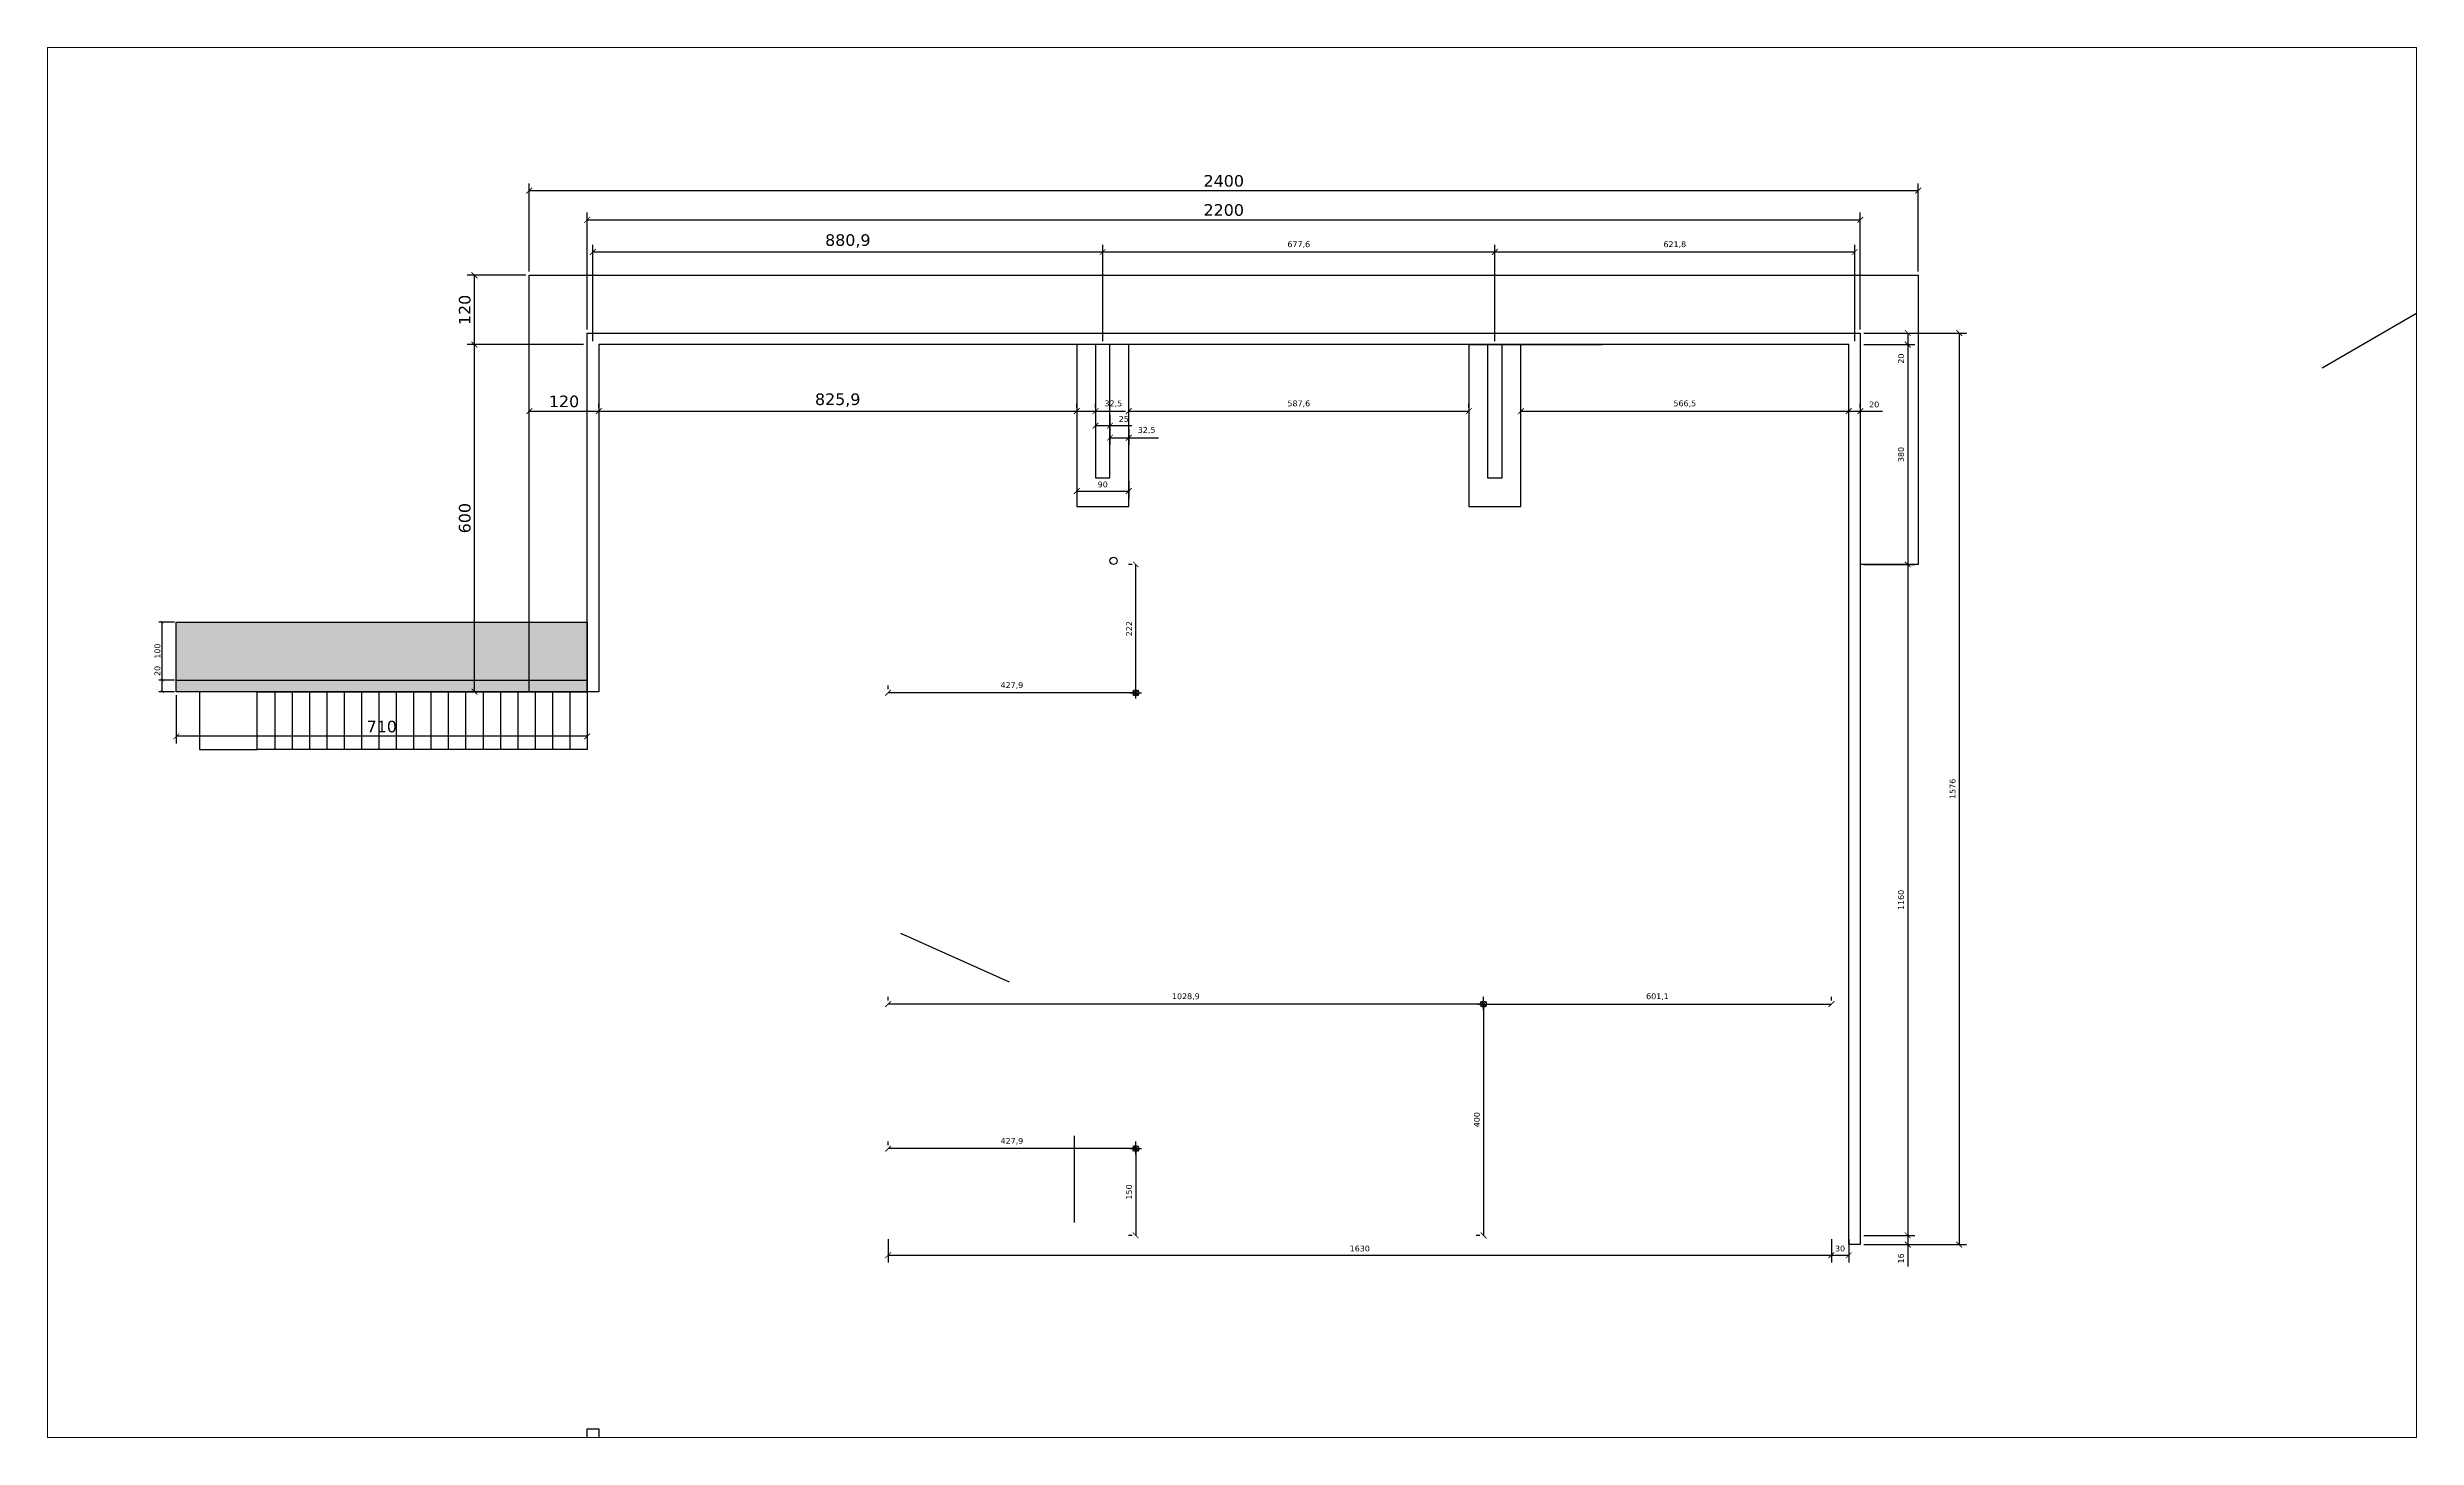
# Paper-space layout 'Plan de masse' of a CAD drawing. Header units: centimetres. Extents: x -76 to 333, y -11 to 229.
# The model-space entities are those that its viewports show. They can reach past a viewport. Long polylines and large blocks are cut down to what shows.
import ezdxf

# ---------------------------------------------------------------- set-up
doc = ezdxf.new("R2010")
doc.units = ezdxf.units.CM
doc.header["$PDMODE"] = 34
doc.header["$PDSIZE"] = 100
doc.layers.add('canalisations', color=1, linetype='Continuous', true_color=0xff0000)
for name, color, linetype in [('Dimensions', 6, 'Continuous'), ('E-STAIRS', 22, 'Continuous'), ('HACHURES', 18, 'Continuous'), ('I-STAIRS', 44, 'Continuous'), ('Mur de soutenement', 1, 'Continuous'), ('Mur de soutenement-ajout-escalier', 244, 'Continuous'), ('Mur de soutenement-fondations', 242, 'Continuous'), ('Poteaux', 251, 'Continuous'), ('trash', 4, 'Continuous')]:
    doc.layers.add(name, color=color, linetype=linetype)
doc.styles.add('Seb', font='Verdana.ttf')
doc.dimstyles.new('d', dxfattribs={"dimtxt": 1, "dimasz": 1, "dimexe": 1.25, "dimexo": 0.625, "dimtad": 1, "dimdec": 1, "dimlfac": 0.1, "dimtxsty": 'Seb', "dimblk": 'ARCHTICK', "dimblk1": 'ARCHTICK', "dimblk2": 'ARCHTICK', "dimcen": 2.5, "dimclrd": 256, "dimclre": 256, "dimadec": 0, "dimazin": 0, "dimtfac": 1, "dimtdec": 1, "dimtmove": 0, "dimatfit": 3, "dimldrblk": 'ARCHTICK', "dimfxl": 1, "dimlwd": -1, "dimlwe": -1, "dimarcsym": 0})

# ---------------------------------------------------------------- blocks, each defined once
blk = doc.blocks.new('_ArchTick')
at = {"color": 0, "linetype": 'ByBlock', "const_width": 0.15}
blk.add_lwpolyline([(-0.5, -0.5), (0.5, 0.5)], dxfattribs=at)
blk = doc.blocks.new('*D103')
at = {"layer": 'Defpoints', "color": 0, "transparency": 16777216}
for p in [(54586, -23223), (55786, -23223), (55786, -23223)]:
    blk.add_point(p, dxfattribs=at)
at = {"layer": 'Dimensions', "transparency": 16777216}
for p, q in [((54586, -23161), (54586, -23098)), ((54586, -23223), (55786, -23223)), ((55786, -23161), (55786, -23098))]:
    blk.add_line(p, q, dxfattribs=at)
at = {"layer": 'Dimensions', "transparency": 16777216, "xscale": 100, "yscale": 100, "zscale": 100, "rotation": 180}
blk.add_blockref('_ArchTick', (54586, -23223), dxfattribs=at)
at = {"layer": 'Dimensions', "transparency": 16777216, "xscale": 100, "yscale": 100, "zscale": 100}
blk.add_blockref('_ArchTick', (55786, -23223), dxfattribs=at)
at = {"layer": 'Dimensions', "color": 0, "transparency": 16777216, "insert": (55186, -23056), "char_height": 200, "attachment_point": 5, "style": 'Seb'}
blk.add_mtext('120', dxfattribs=at)
blk = doc.blocks.new('*D104')
at = {"layer": 'Defpoints', "color": 0, "transparency": 16777216}
for p in [(55786, -23223), (64045, -23223), (64045, -23223)]:
    blk.add_point(p, dxfattribs=at)
at = {"layer": 'Dimensions', "transparency": 16777216}
for p, q in [((55786, -23161), (55786, -23098)), ((55786, -23223), (64045, -23223)), ((64045, -23161), (64045, -23098))]:
    blk.add_line(p, q, dxfattribs=at)
at = {"layer": 'Dimensions', "transparency": 16777216, "xscale": 100, "yscale": 100, "zscale": 100, "rotation": 180}
blk.add_blockref('_ArchTick', (55786, -23223), dxfattribs=at)
at = {"layer": 'Dimensions', "transparency": 16777216, "xscale": 100, "yscale": 100, "zscale": 100}
blk.add_blockref('_ArchTick', (64045, -23223), dxfattribs=at)
at = {"layer": 'Dimensions', "color": 0, "transparency": 16777216, "insert": (59915, -23033), "char_height": 200, "attachment_point": 5, "style": 'Seb'}
blk.add_mtext('825,9', dxfattribs=at)
blk = doc.blocks.new('*D105')
at = {"layer": 'Defpoints', "color": 0, "transparency": 16777216}
for p in [(64045, -23223), (64370, -23223), (64370, -23223)]:
    blk.add_point(p, dxfattribs=at)
at = {"layer": 'Dimensions', "transparency": 16777216}
for p, q in [((64045, -23161), (64045, -23098)), ((64045, -23223), (64370, -23223)), ((64370, -23161), (64370, -23098)), ((64370, -23223), (64886, -23223))]:
    blk.add_line(p, q, dxfattribs=at)
at = {"layer": 'Dimensions', "transparency": 16777216, "xscale": 100, "yscale": 100, "zscale": 100, "rotation": 180}
blk.add_blockref('_ArchTick', (64045, -23223), dxfattribs=at)
at = {"layer": 'Dimensions', "transparency": 16777216, "xscale": 100, "yscale": 100, "zscale": 100}
blk.add_blockref('_ArchTick', (64370, -23223), dxfattribs=at)
at = {"layer": 'Dimensions', "color": 0, "transparency": 16777216, "insert": (64678, -23097), "char_height": 100, "attachment_point": 5, "style": 'Seb'}
blk.add_mtext('32,5', dxfattribs=at)
blk = doc.blocks.new('*D106')
at = {"layer": 'Defpoints', "color": 0, "transparency": 16777216}
for p in [(64370, -23223), (64620, -23223), (64620, -23474)]:
    blk.add_point(p, dxfattribs=at)
at = {"layer": 'Dimensions', "transparency": 16777216}
for p, q in [((64370, -23286), (64370, -23599)), ((64620, -23286), (64620, -23599)), ((64370, -23474), (64620, -23474)), ((64620, -23474), (64999, -23474))]:
    blk.add_line(p, q, dxfattribs=at)
at = {"layer": 'Dimensions', "transparency": 16777216, "xscale": 100, "yscale": 100, "zscale": 100, "rotation": 180}
blk.add_blockref('_ArchTick', (64370, -23474), dxfattribs=at)
at = {"layer": 'Dimensions', "transparency": 16777216, "xscale": 100, "yscale": 100, "zscale": 100}
blk.add_blockref('_ArchTick', (64620, -23474), dxfattribs=at)
at = {"layer": 'Dimensions', "color": 0, "transparency": 16777216, "insert": (64859, -23359), "char_height": 100, "attachment_point": 5, "style": 'Seb'}
blk.add_mtext('25', dxfattribs=at)
blk = doc.blocks.new('*D107')
at = {"layer": 'Defpoints', "color": 0, "transparency": 16777216}
for p in [(64620, -23474), (64945, -23474), (64945, -23682)]:
    blk.add_point(p, dxfattribs=at)
at = {"layer": 'Dimensions', "transparency": 16777216}
for p, q in [((64620, -23536), (64620, -23807)), ((64620, -23682), (64945, -23682)), ((64945, -23536), (64945, -23807)), ((64945, -23682), (65461, -23682))]:
    blk.add_line(p, q, dxfattribs=at)
at = {"layer": 'Dimensions', "transparency": 16777216, "xscale": 100, "yscale": 100, "zscale": 100, "rotation": 180}
blk.add_blockref('_ArchTick', (64620, -23682), dxfattribs=at)
at = {"layer": 'Dimensions', "transparency": 16777216, "xscale": 100, "yscale": 100, "zscale": 100}
blk.add_blockref('_ArchTick', (64945, -23682), dxfattribs=at)
at = {"layer": 'Dimensions', "color": 0, "transparency": 16777216, "insert": (65253, -23556), "char_height": 100, "attachment_point": 5, "style": 'Seb'}
blk.add_mtext('32,5', dxfattribs=at)
blk = doc.blocks.new('*D108')
at = {"layer": 'Defpoints', "color": 0, "transparency": 16777216}
for p in [(64045, -24373), (64945, -24373), (64945, -24605)]:
    blk.add_point(p, dxfattribs=at)
at = {"layer": 'Dimensions', "transparency": 16777216}
for p, q in [((64045, -24436), (64045, -24730)), ((64945, -24436), (64945, -24730)), ((64045, -24605), (64945, -24605))]:
    blk.add_line(p, q, dxfattribs=at)
at = {"layer": 'Dimensions', "transparency": 16777216, "xscale": 100, "yscale": 100, "zscale": 100, "rotation": 180}
blk.add_blockref('_ArchTick', (64045, -24605), dxfattribs=at)
at = {"layer": 'Dimensions', "transparency": 16777216, "xscale": 100, "yscale": 100, "zscale": 100}
blk.add_blockref('_ArchTick', (64945, -24605), dxfattribs=at)
at = {"layer": 'Dimensions', "color": 0, "transparency": 16777216, "insert": (64495, -24491), "char_height": 100, "attachment_point": 5, "style": 'Seb'}
blk.add_mtext('90', dxfattribs=at)
blk = doc.blocks.new('*D109')
at = {"layer": 'Defpoints', "color": 0, "transparency": 16777216}
for p in [(64945, -23223), (70821, -23223), (70821, -23223)]:
    blk.add_point(p, dxfattribs=at)
at = {"layer": 'Dimensions', "transparency": 16777216}
for p, q in [((64945, -23161), (64945, -23098)), ((64945, -23223), (70821, -23223)), ((70821, -23161), (70821, -23098))]:
    blk.add_line(p, q, dxfattribs=at)
at = {"layer": 'Dimensions', "transparency": 16777216, "xscale": 100, "yscale": 100, "zscale": 100, "rotation": 180}
blk.add_blockref('_ArchTick', (64945, -23223), dxfattribs=at)
at = {"layer": 'Dimensions', "transparency": 16777216, "xscale": 100, "yscale": 100, "zscale": 100}
blk.add_blockref('_ArchTick', (70821, -23223), dxfattribs=at)
at = {"layer": 'Dimensions', "color": 0, "transparency": 16777216, "insert": (67883, -23097), "char_height": 100, "attachment_point": 5, "style": 'Seb'}
blk.add_mtext('587,6', dxfattribs=at)
blk = doc.blocks.new('*D110')
at = {"layer": 'Defpoints', "color": 0, "transparency": 16777216}
for p in [(71721, -23223), (77386, -23223), (77386, -23223)]:
    blk.add_point(p, dxfattribs=at)
at = {"layer": 'Dimensions', "transparency": 16777216}
for p, q in [((71721, -23161), (71721, -23098)), ((71721, -23223), (77386, -23223)), ((77386, -23161), (77386, -23098))]:
    blk.add_line(p, q, dxfattribs=at)
at = {"layer": 'Dimensions', "transparency": 16777216, "xscale": 100, "yscale": 100, "zscale": 100, "rotation": 180}
blk.add_blockref('_ArchTick', (71721, -23223), dxfattribs=at)
at = {"layer": 'Dimensions', "transparency": 16777216, "xscale": 100, "yscale": 100, "zscale": 100}
blk.add_blockref('_ArchTick', (77386, -23223), dxfattribs=at)
at = {"layer": 'Dimensions', "color": 0, "transparency": 16777216, "insert": (74553, -23097), "char_height": 100, "attachment_point": 5, "style": 'Seb'}
blk.add_mtext('566,5', dxfattribs=at)
blk = doc.blocks.new('*D111')
at = {"layer": 'Defpoints', "color": 0, "transparency": 16777216}
for p in [(77386, -23223), (77586, -23223), (77586, -23223)]:
    blk.add_point(p, dxfattribs=at)
at = {"layer": 'Dimensions', "transparency": 16777216}
for p, q in [((77386, -23161), (77386, -23098)), ((77386, -23223), (77586, -23223)), ((77586, -23161), (77586, -23098)), ((77586, -23223), (77967, -23223))]:
    blk.add_line(p, q, dxfattribs=at)
at = {"layer": 'Dimensions', "transparency": 16777216, "xscale": 100, "yscale": 100, "zscale": 100, "rotation": 180}
blk.add_blockref('_ArchTick', (77386, -23223), dxfattribs=at)
at = {"layer": 'Dimensions', "transparency": 16777216, "xscale": 100, "yscale": 100, "zscale": 100}
blk.add_blockref('_ArchTick', (77586, -23223), dxfattribs=at)
at = {"layer": 'Dimensions', "color": 0, "transparency": 16777216, "insert": (77826, -23108), "char_height": 100, "attachment_point": 5, "style": 'Seb'}
blk.add_mtext('20', dxfattribs=at)
blk = doc.blocks.new('*D112')
at = {"layer": 'Defpoints', "color": 0, "transparency": 16777216}
for p in [(78586, -19410), (54586, -20873), (78586, -20873)]:
    blk.add_point(p, dxfattribs=at)
at = {"layer": 'Dimensions', "transparency": 16777216}
for p, q in [((54586, -20811), (54586, -19285)), ((54586, -19410), (78586, -19410)), ((78586, -20811), (78586, -19285))]:
    blk.add_line(p, q, dxfattribs=at)
at = {"layer": 'Dimensions', "transparency": 16777216, "xscale": 100, "yscale": 100, "zscale": 100, "rotation": 180}
blk.add_blockref('_ArchTick', (54586, -19410), dxfattribs=at)
at = {"layer": 'Dimensions', "transparency": 16777216, "xscale": 100, "yscale": 100, "zscale": 100}
blk.add_blockref('_ArchTick', (78586, -19410), dxfattribs=at)
at = {"layer": 'Dimensions', "color": 0, "transparency": 16777216, "insert": (66586, -19243), "char_height": 200, "attachment_point": 5, "style": 'Seb'}
blk.add_mtext('2400', dxfattribs=at)
blk = doc.blocks.new('*D113')
at = {"layer": 'Defpoints', "color": 0, "transparency": 16777216}
for p in [(77586, -19915), (55586, -21873), (77586, -21873)]:
    blk.add_point(p, dxfattribs=at)
at = {"layer": 'Dimensions', "transparency": 16777216}
for p, q in [((55586, -21811), (55586, -19790)), ((55586, -19915), (77586, -19915)), ((77586, -21811), (77586, -19790))]:
    blk.add_line(p, q, dxfattribs=at)
at = {"layer": 'Dimensions', "transparency": 16777216, "xscale": 100, "yscale": 100, "zscale": 100, "rotation": 180}
blk.add_blockref('_ArchTick', (55586, -19915), dxfattribs=at)
at = {"layer": 'Dimensions', "transparency": 16777216, "xscale": 100, "yscale": 100, "zscale": 100}
blk.add_blockref('_ArchTick', (77586, -19915), dxfattribs=at)
at = {"layer": 'Dimensions', "color": 0, "transparency": 16777216, "insert": (66586, -19747), "char_height": 200, "attachment_point": 5, "style": 'Seb'}
blk.add_mtext('2200', dxfattribs=at)
blk = doc.blocks.new('*D114')
at = {"layer": 'Defpoints', "color": 0, "transparency": 16777216}
for p in [(64495, -20471), (55686, -22073), (64495, -22073)]:
    blk.add_point(p, dxfattribs=at)
at = {"layer": 'Dimensions', "transparency": 16777216}
for p, q in [((55686, -22011), (55686, -20346)), ((64495, -22011), (64495, -20346)), ((55686, -20471), (64495, -20471))]:
    blk.add_line(p, q, dxfattribs=at)
at = {"layer": 'Dimensions', "transparency": 16777216, "xscale": 100, "yscale": 100, "zscale": 100, "rotation": 180}
blk.add_blockref('_ArchTick', (55686, -20471), dxfattribs=at)
at = {"layer": 'Dimensions', "transparency": 16777216, "xscale": 100, "yscale": 100, "zscale": 100}
blk.add_blockref('_ArchTick', (64495, -20471), dxfattribs=at)
at = {"layer": 'Dimensions', "color": 0, "transparency": 16777216, "insert": (60090, -20281), "char_height": 200, "attachment_point": 5, "style": 'Seb'}
blk.add_mtext('880,9', dxfattribs=at)
blk = doc.blocks.new('*D115')
at = {"layer": 'Defpoints', "color": 0, "transparency": 16777216}
for p in [(71271, -20471), (64495, -22073), (71271, -22073)]:
    blk.add_point(p, dxfattribs=at)
at = {"layer": 'Dimensions', "transparency": 16777216}
for p, q in [((64495, -22011), (64495, -20346)), ((71271, -22011), (71271, -20346)), ((64495, -20471), (71271, -20471))]:
    blk.add_line(p, q, dxfattribs=at)
at = {"layer": 'Dimensions', "transparency": 16777216, "xscale": 100, "yscale": 100, "zscale": 100, "rotation": 180}
blk.add_blockref('_ArchTick', (64495, -20471), dxfattribs=at)
at = {"layer": 'Dimensions', "transparency": 16777216, "xscale": 100, "yscale": 100, "zscale": 100}
blk.add_blockref('_ArchTick', (71271, -20471), dxfattribs=at)
at = {"layer": 'Dimensions', "color": 0, "transparency": 16777216, "insert": (67883, -20345), "char_height": 100, "attachment_point": 5, "style": 'Seb'}
blk.add_mtext('677,6', dxfattribs=at)
blk = doc.blocks.new('*D116')
at = {"layer": 'Defpoints', "color": 0, "transparency": 16777216}
for p in [(77489, -20471), (71271, -22073), (77489, -22073)]:
    blk.add_point(p, dxfattribs=at)
at = {"layer": 'Dimensions', "transparency": 16777216}
for p, q in [((71271, -22011), (71271, -20346)), ((77489, -22011), (77489, -20346)), ((71271, -20471), (77489, -20471))]:
    blk.add_line(p, q, dxfattribs=at)
at = {"layer": 'Dimensions', "transparency": 16777216, "xscale": 100, "yscale": 100, "zscale": 100, "rotation": 180}
blk.add_blockref('_ArchTick', (71271, -20471), dxfattribs=at)
at = {"layer": 'Dimensions', "transparency": 16777216, "xscale": 100, "yscale": 100, "zscale": 100}
blk.add_blockref('_ArchTick', (77489, -20471), dxfattribs=at)
at = {"layer": 'Dimensions', "color": 0, "transparency": 16777216, "insert": (74380, -20345), "char_height": 100, "attachment_point": 5, "style": 'Seb'}
blk.add_mtext('621,8', dxfattribs=at)
blk = doc.blocks.new('*D117')
at = {"layer": 'Defpoints', "color": 0, "transparency": 16777216}
for p in [(77586, -21873), (77586, -37633), (79295, -37633)]:
    blk.add_point(p, dxfattribs=at)
at = {"layer": 'Dimensions', "transparency": 16777216}
for p, q in [((77648, -21873), (79420, -21873)), ((79295, -21873), (79295, -37633)), ((77648, -37633), (79420, -37633))]:
    blk.add_line(p, q, dxfattribs=at)
at = {"layer": 'Dimensions', "transparency": 16777216, "xscale": 100, "yscale": 100, "zscale": 100}
for p, rotation in [((79295, -21873), 90), ((79295, -37633), 270)]:
    blk.add_blockref('_ArchTick', p, dxfattribs=dict(at, rotation=rotation))
at = {"layer": 'Dimensions', "color": 0, "transparency": 16777216, "insert": (79180, -29753), "char_height": 100, "attachment_point": 5, "rotation": 90, "style": 'Seb'}
blk.add_mtext('1576', dxfattribs=at)
blk = doc.blocks.new('*D118')
at = {"layer": 'Defpoints', "color": 0, "transparency": 16777216}
for p in [(60786, -37473), (77086, -37473), (77086, -37816)]:
    blk.add_point(p, dxfattribs=at)
at = {"layer": 'Dimensions', "transparency": 16777216}
for p, q in [((60786, -37536), (60786, -37941)), ((77086, -37536), (77086, -37941)), ((60786, -37816), (77086, -37816))]:
    blk.add_line(p, q, dxfattribs=at)
at = {"layer": 'Dimensions', "transparency": 16777216, "xscale": 100, "yscale": 100, "zscale": 100, "rotation": 180}
blk.add_blockref('_ArchTick', (60786, -37816), dxfattribs=at)
at = {"layer": 'Dimensions', "transparency": 16777216, "xscale": 100, "yscale": 100, "zscale": 100}
blk.add_blockref('_ArchTick', (77086, -37816), dxfattribs=at)
at = {"layer": 'Dimensions', "color": 0, "transparency": 16777216, "insert": (68936, -37701), "char_height": 100, "attachment_point": 5, "style": 'Seb'}
blk.add_mtext('1630', dxfattribs=at)
blk = doc.blocks.new('*D119')
at = {"layer": 'Defpoints', "color": 0, "transparency": 16777216}
for p in [(77086, -37473), (77386, -37473), (77386, -37816)]:
    blk.add_point(p, dxfattribs=at)
at = {"layer": 'Dimensions', "transparency": 16777216}
for p, q in [((77086, -37536), (77086, -37941)), ((77386, -37536), (77386, -37941)), ((77086, -37816), (77386, -37816))]:
    blk.add_line(p, q, dxfattribs=at)
at = {"layer": 'Dimensions', "transparency": 16777216, "xscale": 100, "yscale": 100, "zscale": 100, "rotation": 180}
blk.add_blockref('_ArchTick', (77086, -37816), dxfattribs=at)
at = {"layer": 'Dimensions', "transparency": 16777216, "xscale": 100, "yscale": 100, "zscale": 100}
blk.add_blockref('_ArchTick', (77386, -37816), dxfattribs=at)
at = {"layer": 'Dimensions', "color": 0, "transparency": 16777216, "insert": (77236, -37701), "char_height": 100, "attachment_point": 5, "style": 'Seb'}
blk.add_mtext('30', dxfattribs=at)
blk = doc.blocks.new('*D120')
at = {"layer": 'Defpoints', "color": 0, "transparency": 16777216}
for p in [(77586, -21873), (77586, -22073), (78405, -22073)]:
    blk.add_point(p, dxfattribs=at)
at = {"layer": 'Dimensions', "transparency": 16777216}
for p, q in [((77648, -21873), (78530, -21873)), ((77648, -22073), (78530, -22073)), ((78405, -21873), (78405, -22073)), ((78405, -22073), (78405, -22454))]:
    blk.add_line(p, q, dxfattribs=at)
at = {"layer": 'Dimensions', "transparency": 16777216, "xscale": 100, "yscale": 100, "zscale": 100}
for p, rotation in [((78405, -21873), 90), ((78405, -22073), 270)]:
    blk.add_blockref('_ArchTick', p, dxfattribs=dict(at, rotation=rotation))
at = {"layer": 'Dimensions', "color": 0, "transparency": 16777216, "insert": (78290, -22314), "char_height": 100, "attachment_point": 5, "rotation": 90, "style": 'Seb'}
blk.add_mtext('20', dxfattribs=at)
blk = doc.blocks.new('*D121')
at = {"layer": 'Defpoints', "color": 0, "transparency": 16777216}
for p in [(77586, -22073), (77586, -25873), (78405, -25873)]:
    blk.add_point(p, dxfattribs=at)
at = {"layer": 'Dimensions', "transparency": 16777216}
for p, q in [((77648, -22073), (78530, -22073)), ((78405, -22073), (78405, -25873)), ((77648, -25873), (78530, -25873))]:
    blk.add_line(p, q, dxfattribs=at)
at = {"layer": 'Dimensions', "transparency": 16777216, "xscale": 100, "yscale": 100, "zscale": 100}
for p, rotation in [((78405, -22073), 90), ((78405, -25873), 270)]:
    blk.add_blockref('_ArchTick', p, dxfattribs=dict(at, rotation=rotation))
at = {"layer": 'Dimensions', "color": 0, "transparency": 16777216, "insert": (78290, -23973), "char_height": 100, "attachment_point": 5, "rotation": 90, "style": 'Seb'}
blk.add_mtext('380', dxfattribs=at)
blk = doc.blocks.new('*D122')
at = {"layer": 'Defpoints', "color": 0, "transparency": 16777216}
for p in [(77586, -25873), (77586, -37473), (78405, -37473)]:
    blk.add_point(p, dxfattribs=at)
at = {"layer": 'Dimensions', "transparency": 16777216}
for p, q in [((77648, -25873), (78530, -25873)), ((78405, -25873), (78405, -37473)), ((77648, -37473), (78530, -37473))]:
    blk.add_line(p, q, dxfattribs=at)
at = {"layer": 'Dimensions', "transparency": 16777216, "xscale": 100, "yscale": 100, "zscale": 100}
for p, rotation in [((78405, -25873), 90), ((78405, -37473), 270)]:
    blk.add_blockref('_ArchTick', p, dxfattribs=dict(at, rotation=rotation))
at = {"layer": 'Dimensions', "color": 0, "transparency": 16777216, "insert": (78290, -31673), "char_height": 100, "attachment_point": 5, "rotation": 90, "style": 'Seb'}
blk.add_mtext('1160', dxfattribs=at)
blk = doc.blocks.new('*D123')
at = {"layer": 'Defpoints', "color": 0, "transparency": 16777216}
for p in [(77586, -37473), (77586, -37633), (78405, -37633)]:
    blk.add_point(p, dxfattribs=at)
at = {"layer": 'Dimensions', "transparency": 16777216}
for p, q in [((77648, -37473), (78530, -37473)), ((77648, -37633), (78530, -37633)), ((78405, -37473), (78405, -37633)), ((78405, -37633), (78405, -38009))]:
    blk.add_line(p, q, dxfattribs=at)
at = {"layer": 'Dimensions', "transparency": 16777216, "xscale": 100, "yscale": 100, "zscale": 100}
for p, rotation in [((78405, -37473), 90), ((78405, -37633), 270)]:
    blk.add_blockref('_ArchTick', p, dxfattribs=dict(at, rotation=rotation))
at = {"layer": 'Dimensions', "color": 0, "transparency": 16777216, "insert": (78290, -37871), "char_height": 100, "attachment_point": 5, "rotation": 90, "style": 'Seb'}
blk.add_mtext('16', dxfattribs=at)
blk = doc.blocks.new('*D124')
at = {"layer": 'Defpoints', "color": 0, "transparency": 16777216}
for p in [(53638, -22073), (55586, -22073), (55586, -28073)]:
    blk.add_point(p, dxfattribs=at)
at = {"layer": 'Dimensions', "transparency": 16777216}
for p, q in [((55523, -22073), (53513, -22073)), ((53638, -28073), (53638, -22073)), ((55523, -28073), (53513, -28073))]:
    blk.add_line(p, q, dxfattribs=at)
at = {"layer": 'Dimensions', "transparency": 16777216, "xscale": 100, "yscale": 100, "zscale": 100}
for p, rotation in [((53638, -22073), 90), ((53638, -28073), 270)]:
    blk.add_blockref('_ArchTick', p, dxfattribs=dict(at, rotation=rotation))
at = {"layer": 'Dimensions', "color": 0, "transparency": 16777216, "insert": (53471, -25073), "char_height": 200, "attachment_point": 5, "rotation": 90, "style": 'Seb'}
blk.add_mtext('600', dxfattribs=at)
blk = doc.blocks.new('*D125')
at = {"layer": 'Defpoints', "color": 0, "transparency": 16777216}
for p in [(53638, -20873), (54586, -20873), (54586, -22073)]:
    blk.add_point(p, dxfattribs=at)
at = {"layer": 'Dimensions', "transparency": 16777216}
for p, q in [((54523, -20873), (53513, -20873)), ((53638, -22073), (53638, -20873)), ((54523, -22073), (53513, -22073))]:
    blk.add_line(p, q, dxfattribs=at)
at = {"layer": 'Dimensions', "transparency": 16777216, "xscale": 100, "yscale": 100, "zscale": 100}
for p, rotation in [((53638, -20873), 90), ((53638, -22073), 270)]:
    blk.add_blockref('_ArchTick', p, dxfattribs=dict(at, rotation=rotation))
at = {"layer": 'Dimensions', "color": 0, "transparency": 16777216, "insert": (53471, -21473), "char_height": 200, "attachment_point": 5, "rotation": 90, "style": 'Seb'}
blk.add_mtext('120', dxfattribs=at)
blk = doc.blocks.new('*D127')
at = {"layer": 'Defpoints', "color": 0, "transparency": 16777216}
for p in [(65065, -25873), (65065, -25873), (65065, -28093)]:
    blk.add_point(p, dxfattribs=at)
at = {"layer": 'Dimensions', "transparency": 16777216}
for p, q in [((65002, -25873), (64940, -25873)), ((65065, -28093), (65065, -25873)), ((65002, -28093), (64940, -28093))]:
    blk.add_line(p, q, dxfattribs=at)
at = {"layer": 'Dimensions', "transparency": 16777216, "xscale": 100, "yscale": 100, "zscale": 100}
for p, rotation in [((65065, -25873), 90), ((65065, -28093), 270)]:
    blk.add_blockref('_ArchTick', p, dxfattribs=dict(at, rotation=rotation))
at = {"layer": 'Dimensions', "color": 0, "transparency": 16777216, "insert": (64951, -26983), "char_height": 100, "attachment_point": 5, "rotation": 90, "style": 'Seb'}
blk.add_mtext('222', dxfattribs=at)
blk = doc.blocks.new('*D128')
at = {"layer": 'Defpoints', "color": 0, "transparency": 16777216}
for p in [(60786, -28093), (60786, -28093), (65065, -28093)]:
    blk.add_point(p, dxfattribs=at)
at = {"layer": 'Dimensions', "transparency": 16777216}
for p, q in [((60786, -28031), (60786, -27968)), ((65065, -28093), (60786, -28093)), ((65065, -28031), (65065, -27968))]:
    blk.add_line(p, q, dxfattribs=at)
at = {"layer": 'Dimensions', "transparency": 16777216, "xscale": 100, "yscale": 100, "zscale": 100, "rotation": 180}
blk.add_blockref('_ArchTick', (60786, -28093), dxfattribs=at)
at = {"layer": 'Dimensions', "transparency": 16777216, "xscale": 100, "yscale": 100, "zscale": 100}
blk.add_blockref('_ArchTick', (65065, -28093), dxfattribs=at)
at = {"layer": 'Dimensions', "color": 0, "transparency": 16777216, "insert": (62925, -27967), "char_height": 100, "attachment_point": 5, "style": 'Seb'}
blk.add_mtext('427,9', dxfattribs=at)
blk = doc.blocks.new('*D129')
at = {"layer": 'Defpoints', "color": 0, "transparency": 16777216}
for p in [(71075, -33473), (77086, -33473), (77086, -33473)]:
    blk.add_point(p, dxfattribs=at)
at = {"layer": 'Dimensions', "transparency": 16777216}
for p, q in [((71075, -33411), (71075, -33348)), ((71075, -33473), (77086, -33473)), ((77086, -33411), (77086, -33348))]:
    blk.add_line(p, q, dxfattribs=at)
at = {"layer": 'Dimensions', "transparency": 16777216, "xscale": 100, "yscale": 100, "zscale": 100, "rotation": 180}
blk.add_blockref('_ArchTick', (71075, -33473), dxfattribs=at)
at = {"layer": 'Dimensions', "transparency": 16777216, "xscale": 100, "yscale": 100, "zscale": 100}
blk.add_blockref('_ArchTick', (77086, -33473), dxfattribs=at)
at = {"layer": 'Dimensions', "color": 0, "transparency": 16777216, "insert": (74081, -33347), "char_height": 100, "attachment_point": 5, "style": 'Seb'}
blk.add_mtext('601,1', dxfattribs=at)
blk = doc.blocks.new('*D130')
at = {"layer": 'Defpoints', "color": 0, "transparency": 16777216}
for p in [(60786, -33473), (60786, -33473), (71075, -33473)]:
    blk.add_point(p, dxfattribs=at)
at = {"layer": 'Dimensions', "transparency": 16777216}
for p, q in [((60786, -33411), (60786, -33348)), ((71075, -33473), (60786, -33473)), ((71075, -33411), (71075, -33348))]:
    blk.add_line(p, q, dxfattribs=at)
at = {"layer": 'Dimensions', "transparency": 16777216, "xscale": 100, "yscale": 100, "zscale": 100, "rotation": 180}
blk.add_blockref('_ArchTick', (60786, -33473), dxfattribs=at)
at = {"layer": 'Dimensions', "transparency": 16777216, "xscale": 100, "yscale": 100, "zscale": 100}
blk.add_blockref('_ArchTick', (71075, -33473), dxfattribs=at)
at = {"layer": 'Dimensions', "color": 0, "transparency": 16777216, "insert": (65931, -33347), "char_height": 100, "attachment_point": 5, "style": 'Seb'}
blk.add_mtext('1028,9', dxfattribs=at)
blk = doc.blocks.new('*D131')
at = {"layer": 'Defpoints', "color": 0, "transparency": 16777216}
for p in [(71075, -33473), (71075, -37473), (71075, -37473)]:
    blk.add_point(p, dxfattribs=at)
at = {"layer": 'Dimensions', "transparency": 16777216}
for p, q in [((71013, -33473), (70950, -33473)), ((71075, -33473), (71075, -37473)), ((71013, -37473), (70950, -37473))]:
    blk.add_line(p, q, dxfattribs=at)
at = {"layer": 'Dimensions', "transparency": 16777216, "xscale": 100, "yscale": 100, "zscale": 100}
for p, rotation in [((71075, -33473), 90), ((71075, -37473), 270)]:
    blk.add_blockref('_ArchTick', p, dxfattribs=dict(at, rotation=rotation))
at = {"layer": 'Dimensions', "color": 0, "transparency": 16777216, "insert": (70960, -35473), "char_height": 100, "attachment_point": 5, "rotation": 90, "style": 'Seb'}
blk.add_mtext('400', dxfattribs=at)
blk = doc.blocks.new('*D132')
at = {"layer": 'Defpoints', "color": 0, "transparency": 16777216}
for p in [(60786, -35973), (60786, -35973), (65065, -35973)]:
    blk.add_point(p, dxfattribs=at)
at = {"layer": 'Dimensions', "transparency": 16777216}
for p, q in [((60786, -35911), (60786, -35848)), ((65065, -35973), (60786, -35973)), ((65065, -35911), (65065, -35848))]:
    blk.add_line(p, q, dxfattribs=at)
at = {"layer": 'Dimensions', "transparency": 16777216, "xscale": 100, "yscale": 100, "zscale": 100, "rotation": 180}
blk.add_blockref('_ArchTick', (60786, -35973), dxfattribs=at)
at = {"layer": 'Dimensions', "transparency": 16777216, "xscale": 100, "yscale": 100, "zscale": 100}
blk.add_blockref('_ArchTick', (65065, -35973), dxfattribs=at)
at = {"layer": 'Dimensions', "color": 0, "transparency": 16777216, "insert": (62925, -35847), "char_height": 100, "attachment_point": 5, "style": 'Seb'}
blk.add_mtext('427,9', dxfattribs=at)
blk = doc.blocks.new('*D133')
at = {"layer": 'Defpoints', "color": 0, "transparency": 16777216}
for p in [(65065, -35973), (65065, -37473), (65065, -37473)]:
    blk.add_point(p, dxfattribs=at)
at = {"layer": 'Dimensions', "transparency": 16777216}
for p, q in [((65002, -35973), (64940, -35973)), ((65065, -35973), (65065, -37473)), ((65002, -37473), (64940, -37473))]:
    blk.add_line(p, q, dxfattribs=at)
at = {"layer": 'Dimensions', "transparency": 16777216, "xscale": 100, "yscale": 100, "zscale": 100}
for p, rotation in [((65065, -35973), 90), ((65065, -37473), 270)]:
    blk.add_blockref('_ArchTick', p, dxfattribs=dict(at, rotation=rotation))
at = {"layer": 'Dimensions', "color": 0, "transparency": 16777216, "insert": (64950, -36723), "char_height": 100, "attachment_point": 5, "rotation": 90, "style": 'Seb'}
blk.add_mtext('150', dxfattribs=at)
blk = doc.blocks.new('*D221')
at = {"layer": 'Defpoints', "color": 0, "transparency": 16777216}
for p in [(48486, -28073), (55586, -28073), (48486, -28845)]:
    blk.add_point(p, dxfattribs=at)
at = {"layer": 'Dimensions', "transparency": 16777216}
for p, q in [((48486, -28136), (48486, -28970)), ((55586, -28136), (55586, -28970)), ((55586, -28845), (48486, -28845))]:
    blk.add_line(p, q, dxfattribs=at)
at = {"layer": 'Dimensions', "transparency": 16777216, "xscale": 100, "yscale": 100, "zscale": 100, "rotation": 180}
blk.add_blockref('_ArchTick', (48486, -28845), dxfattribs=at)
at = {"layer": 'Dimensions', "transparency": 16777216, "xscale": 100, "yscale": 100, "zscale": 100}
blk.add_blockref('_ArchTick', (55586, -28845), dxfattribs=at)
at = {"layer": 'Dimensions', "color": 0, "transparency": 16777216, "insert": (52036, -28678), "char_height": 200, "attachment_point": 5, "style": 'Seb'}
blk.add_mtext('710', dxfattribs=at)
blk = doc.blocks.new('*D223')
at = {"layer": 'Defpoints', "color": 0}
for p in [(48243, -27873), (48486, -27873), (48486, -28073)]:
    blk.add_point(p, dxfattribs=at)
at = {"layer": 'Dimensions'}
for p, q in [((48243, -27873), (48243, -27605)), ((48455, -27873), (48181, -27873)), ((48455, -28073), (48181, -28073)), ((48243, -28073), (48243, -27873))]:
    blk.add_line(p, q, dxfattribs=at)
at = {"layer": 'Dimensions', "xscale": 50, "yscale": 50, "zscale": 50}
for p, rotation in [((48243, -27873), 90), ((48243, -28073), 270)]:
    blk.add_blockref('_ArchTick', p, dxfattribs=dict(at, rotation=rotation))
at = {"layer": 'Dimensions', "color": 0, "insert": (48160, -27714), "char_height": 100, "attachment_point": 5, "rotation": 90, "style": 'Seb'}
blk.add_mtext('20', dxfattribs=at)
blk = doc.blocks.new('*D224')
at = {"layer": 'Defpoints', "color": 0}
for p in [(48243, -26873), (48486, -26873), (48486, -27873)]:
    blk.add_point(p, dxfattribs=at)
at = {"layer": 'Dimensions'}
for p, q in [((48455, -26873), (48181, -26873)), ((48243, -27873), (48243, -26873)), ((48455, -27873), (48181, -27873))]:
    blk.add_line(p, q, dxfattribs=at)
at = {"layer": 'Dimensions', "xscale": 50, "yscale": 50, "zscale": 50}
for p, rotation in [((48243, -26873), 90), ((48243, -27873), 270)]:
    blk.add_blockref('_ArchTick', p, dxfattribs=dict(at, rotation=rotation))
at = {"layer": 'Dimensions', "color": 0, "insert": (48160, -27373), "char_height": 100, "attachment_point": 5, "rotation": 90, "style": 'Seb'}
blk.add_mtext('100', dxfattribs=at)

msp = doc.modelspace()

# ---------------------------------------------------------------- hatches: boundary and pattern name
at = {"layer": 'HACHURES'}
h = msp.add_hatch(dxfattribs=at)
h.set_pattern_fill('AR-CONC', color=256)
h.paths.add_polyline_path([(48485.97, -28073.12), (48485.97, -26873.12), (55585.97, -26873.12), (55585.97, -28073.12)])

# ---------------------------------------------------------------- linework, layer by layer
at = {"layer": 'canalisations'}
msp.add_circle((64682.26, -25810.62), 62.5, dxfattribs=at)
at = {"layer": 'E-STAIRS'}
for p, q in [((50185.97, -28073.12), (50185.97, -29073.12)), ((50485.97, -28073.12), (50485.97, -29073.12)), ((50785.97, -28073.12), (50785.97, -29073.12)), ((51085.97, -28073.12), (51085.97, -29073.12)), ((51385.97, -28073.12), (51385.97, -29073.12)), ((51685.97, -28073.12), (51685.97, -29073.12)), ((51985.97, -28073.12), (51985.97, -29073.12)), ((52285.97, -28073.12), (52285.97, -29073.12)), ((52585.97, -28073.12), (52585.97, -29073.12)), ((52885.97, -28073.12), (52885.97, -29073.12)), ((53185.97, -28073.12), (53185.97, -29073.12)), ((53485.97, -28073.12), (53485.97, -29073.12)), ((53785.97, -28073.12), (53785.97, -29073.12)), ((54085.97, -28073.12), (54085.97, -29073.12)), ((54385.97, -28073.12), (54385.97, -29073.12)), ((54685.97, -28073.12), (54685.97, -29073.12)), ((54985.97, -28073.12), (54985.97, -29073.12)), ((55285.97, -28073.12), (55285.97, -29073.12))]:
    msp.add_line(p, q, dxfattribs=at)
for points in [[(49885.97, -29073.12), (49885.97, -28073.12), (48885.97, -28073.12), (48885.97, -29073.12)], [(55585.97, -28073.12), (55585.97, -29073.12), (49885.97, -29073.12), (49885.97, -28073.12)]]:
    msp.add_lwpolyline(points, close=True, dxfattribs=at)
at = {"layer": 'Mur de soutenement'}
for points in [[(55585.97, -22073.12), (55585.97, -21873.12), (77585.97, -21873.12), (77585.97, -22073.12)], [(55785.97, -22073.12), (55785.97, -28073.12), (55585.97, -28073.12), (55585.97, -21873.12), (55785.97, -21873.12)], [(77385.97, -22073.12), (55785.97, -22073.12)], [(64369.76, -22073.12), (64369.76, -24373.12), (64619.76, -24373.12), (64619.76, -22073.12), (64369.76, -22073.12)], [(70825.57, -22073.12), (73125.57, -22073.12)], [(71145.57, -22073.12), (71145.57, -24373.12), (71395.57, -24373.12), (71395.57, -22073.12), (71145.57, -22073.12)], [(77385.97, -21873.12), (77585.97, -21873.12), (77585.97, -37633.12), (77385.97, -37633.12), (77385.97, -22073.12)], [(55785.97, -56580.34), (55585.97, -56580.34), (55585.97, -40820.34), (55785.97, -40820.34), (55785.97, -56380.34)]]:
    msp.add_lwpolyline(points, dxfattribs=at)
at = {"layer": 'Mur de soutenement-ajout-escalier'}
for points in [[(48485.97, -28073.12), (48485.97, -26873.12), (55585.97, -26873.12), (55585.97, -28073.12)], [(55585.97, -28073.12), (48485.97, -28073.12), (48485.97, -27873.12), (55585.97, -27873.12)]]:
    msp.add_lwpolyline(points, close=True, dxfattribs=at)
at = {"layer": 'Mur de soutenement-fondations'}
for points in [[(55585.97, -28073.12), (54585.97, -28073.12), (54585.97, -20873.12), (78585.97, -20873.12), (78585.97, -25873.12), (77585.97, -25873.12)], [(64369.76, -22073.12), (64044.76, -22073.12), (64044.76, -24873.12), (64944.76, -24873.12), (64944.76, -22073.12), (64044.76, -22073.12)], [(71145.57, -22073.12), (70820.57, -22073.12), (70820.57, -24873.12), (71720.57, -24873.12), (71720.57, -22073.12), (70820.57, -22073.12)]]:
    msp.add_lwpolyline(points, dxfattribs=at)
at = {"layer": 'Poteaux'}
for p, q in [((62886.47, -33096.62), (61005.97, -32253.12)), ((64005.98, -37250.95), (64005.98, -35750.95))]:
    msp.add_line(p, q, dxfattribs=at)
for p in [(65064.75, -28093.12), (71075.36, -33473.12), (65064.75, -35973.12)]:
    msp.add_point(p, dxfattribs=at)
at = {"layer": 'trash'}
for q in [(85567.04, -22478.36), (85636.12, -16866.93)]:
    msp.add_line((100447.39, -13887.18), q, dxfattribs=at)

# ---------------------------------------------------------------- dimensions: what is measured, and where the dimension line sits
at = {"layer": 'Dimensions'}
dim = msp.add_linear_dim(base=(78585.97, -19409.85), p1=(54585.97, -20873.12), p2=(78585.97, -20873.12), dimstyle='d', override={"dimtxt": 2}, dxfattribs=at)
dim.commit()
dim.dimension.update_dxf_attribs({"geometry": '*D112', "text_midpoint": (66585.97, -19409.85), "dimtype": 160})
for base, p1, p2, picture, middle in [((77585.97, -19914.64), (55585.97, -21873.12), (77585.97, -21873.12), '*D113', (66585.97, -19747.37)), ((64494.76, -20471.29), (55685.97, -22073.12), (64494.76, -22073.12), '*D114', (60090.37, -20281.18)), ((55785.97, -23223.12), (54585.97, -23223.12), (55785.97, -23223.12), '*D103', (55185.97, -23055.85)), ((64044.76, -23223.12), (55785.97, -23223.12), (64044.76, -23223.12), '*D104', (59915.37, -23033.02)), ((48485.97, -28845.13), (55585.97, -28073.12), (48485.97, -28073.12), '*D221', (52035.97, -28677.86))]:
    dim = msp.add_linear_dim(base=base, p1=p1, p2=p2, dimstyle='d', override={"dimtxt": 2}, dxfattribs=at)
    dim.commit()
    dim.dimension.update_dxf_attribs({"geometry": picture, "text_midpoint": middle})
for base, p1, p2, picture, middle in [((71270.57, -20471.29), (64494.76, -22073.12), (71270.57, -22073.12), '*D115', (67882.66, -20344.98)), ((77489.04, -20471.29), (71270.57, -22073.12), (77489.04, -22073.12), '*D116', (74379.81, -20344.98)), ((64369.76, -23223.12), (64044.76, -23223.12), (64369.76, -23223.12), '*D105', (64677.99, -23096.82)), ((64619.76, -23473.88), (64369.76, -23223.12), (64619.76, -23223.12), '*D106', (64859.49, -23358.99)), ((70820.57, -23223.12), (64944.76, -23223.12), (70820.57, -23223.12), '*D109', (67882.66, -23096.82)), ((77385.97, -23223.12), (71720.57, -23223.12), (77385.97, -23223.12), '*D110', (74553.27, -23096.82)), ((77585.97, -23223.12), (77385.97, -23223.12), (77585.97, -23223.12), '*D111', (77826.38, -23108.23)), ((64944.76, -23682.08), (64619.76, -23473.88), (64944.76, -23473.88), '*D107', (65252.99, -23555.78)), ((64944.76, -24605.4), (64044.76, -24373.12), (64944.76, -24373.12), '*D108', (64494.76, -24490.52)), ((60785.97, -28093.12), (65064.75, -28093.12), (60785.97, -28093.12), '*D128', (62925.36, -27966.82)), ((60785.97, -33473.12), (71075.36, -33473.12), (60785.97, -33473.12), '*D130', (65930.67, -33346.82)), ((77085.97, -33473.12), (71075.36, -33473.12), (77085.97, -33473.12), '*D129', (74080.67, -33346.82)), ((60785.97, -35973.12), (65064.75, -35973.12), (60785.97, -35973.12), '*D132', (62925.36, -35846.82))]:
    dim = msp.add_linear_dim(base=base, p1=p1, p2=p2, dimstyle='d', dxfattribs=at)
    dim.commit()
    dim.dimension.update_dxf_attribs({"geometry": picture, "text_midpoint": middle})
for base, p1, p2, picture, middle in [((53638.01, -20873.12), (54585.97, -22073.12), (54585.97, -20873.12), '*D125', (53470.74, -21473.12)), ((53638.01, -22073.12), (55585.97, -28073.12), (55585.97, -22073.12), '*D124', (53470.74, -25073.12)), ((48243.14, -26873.12), (48485.97, -27873.12), (48485.97, -26873.12), '*D224', (48159.5, -27373.12)), ((48243.14, -27873.12), (48485.97, -28073.12), (48485.97, -27873.12), '*D223', (48159.5, -27713.96))]:
    dim = msp.add_linear_dim(base=base, p1=p1, p2=p2, angle=90, dimstyle='d', override={"dimtxt": 2}, dxfattribs=at)
    dim.commit()
    dim.dimension.update_dxf_attribs({"geometry": picture, "text_midpoint": middle})
for base, p1, p2, picture, middle in [((79294.58, -37633.12), (77585.97, -21873.12), (77585.97, -37633.12), '*D117', (79294.58, -29753.12)), ((65064.75, -25873.12), (65064.75, -28093.12), (65064.75, -25873.12), '*D127', (65064.75, -26983.12))]:
    dim = msp.add_linear_dim(base=base, p1=p1, p2=p2, angle=90, dimstyle='d', dxfattribs=at)
    dim.commit()
    dim.dimension.update_dxf_attribs({"geometry": picture, "text_midpoint": middle, "dimtype": 160})
for base, p1, p2, picture, middle in [((78405.01, -22073.12), (77585.97, -21873.12), (77585.97, -22073.12), '*D120', (78290.13, -22313.52)), ((78405.01, -25873.12), (77585.97, -22073.12), (77585.97, -25873.12), '*D121', (78290.13, -23973.12)), ((78405.01, -37473.12), (77585.97, -25873.12), (77585.97, -37473.12), '*D122', (78290.13, -31673.12)), ((71075.36, -37473.12), (71075.36, -33473.12), (71075.36, -37473.12), '*D131', (70960.48, -35473.12)), ((65064.75, -37473.12), (65064.75, -35973.12), (65064.75, -37473.12), '*D133', (64949.87, -36723.12)), ((78405.01, -37633.12), (77585.97, -37473.12), (77585.97, -37633.12), '*D123', (78290.13, -37870.84))]:
    dim = msp.add_linear_dim(base=base, p1=p1, p2=p2, angle=90, dimstyle='d', dxfattribs=at)
    dim.commit()
    dim.dimension.update_dxf_attribs({"geometry": picture, "text_midpoint": middle})
for base, p1, p2, picture, middle in [((77085.97, -37815.92), (60785.97, -37473.12), (77085.97, -37473.12), '*D118', (68935.97, -37815.92)), ((77385.97, -37815.92), (77085.97, -37473.12), (77385.97, -37473.12), '*D119', (77235.97, -37815.92))]:
    dim = msp.add_linear_dim(base=base, p1=p1, p2=p2, dimstyle='d', dxfattribs=at)
    dim.commit()
    dim.dimension.update_dxf_attribs({"geometry": picture, "text_midpoint": middle, "dimtype": 160})

psp = doc.layouts.new('Plan de masse')

# ---------------------------------------------------------------- viewports
at = {"layer": 'I-STAIRS', "view_target_point": (1257.38, 1825)}
psp.add_viewport(center=(128.34, 108.96), size=(409.41, 240.3628), view_center_point=(65470.88, -30776.24), view_height=24036.2769, dxfattribs=at)

doc.saveas('drawing.dxf')
